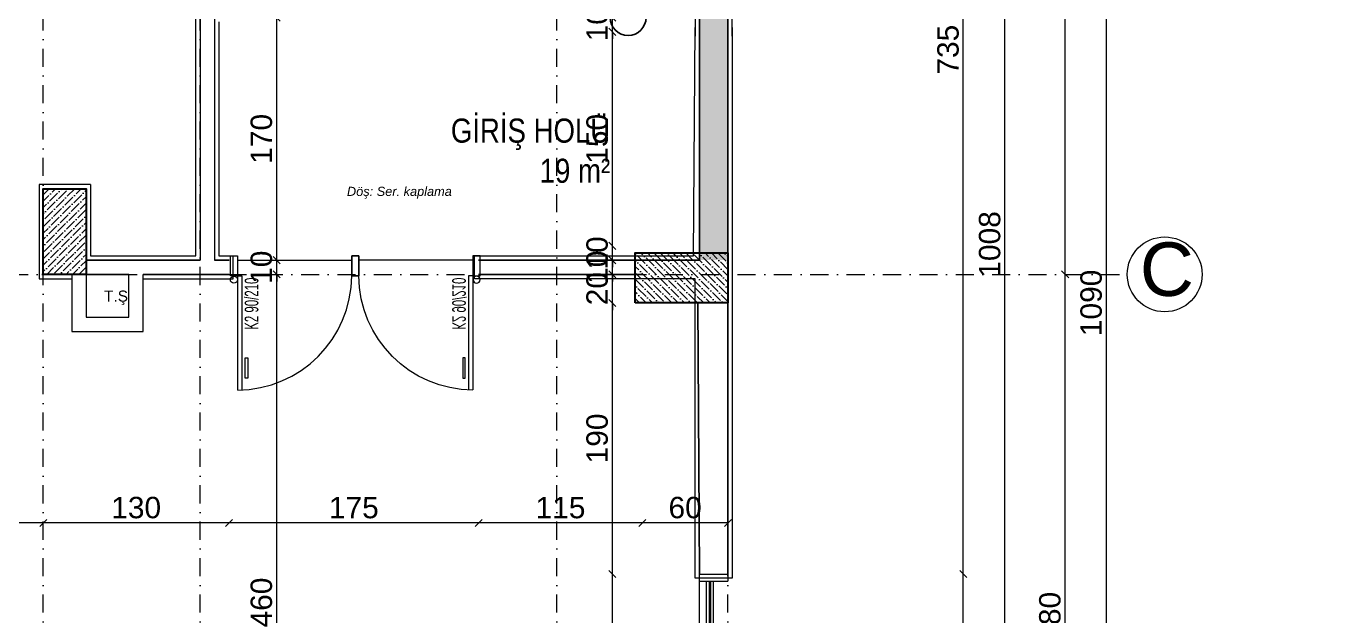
# Model space of a CAD drawing. Header units: millimetres. Extents: x 708 to 46452, y -4963 to 3960.
# Drawn here: x 11489 to 12406, y -3832 to -3418 of the extents above; entities that cross this region are included whole.
import ezdxf

# ---------------------------------------------------------------- set-up
doc = ezdxf.new("R2010")
doc.units = ezdxf.units.MM
for name, pattern in [('ACAD_ISO07W100', [3, 0, -3]), ('ACAD_ISO10W100', [18, 12, -3, 0, -3]), ('DASHDOT', [25.4, 12.7, -6.35, 0, -6.35]), ('DUZ', [0])]:
    doc.linetypes.add(name, pattern=pattern)
for name, color, linetype, lineweight in [('00_DUVAR', 22, 'Continuous', 30), ('00_IC_OLCU', 139, 'Continuous', 20), ('00_KAPI', 53, 'Continuous', 13), ('00_KOLON', 2, 'Continuous', 35), ('00_PENCERE', 103, 'Continuous', 13), ('20', 1, 'Continuous', 0), ('AKS', 153, 'ACAD_ISO10W100', 20), ('aks ve noktalılar', 129, 'DASHDOT', 13), ('merdiven', 255, 'Continuous', 30), ('yYAZI', 221, 'Continuous', 30), ('ölçü yatay', 150, 'DUZ', 18)]:
    doc.layers.add(name, color=color, linetype=linetype, lineweight=lineweight)
for name, color, linetype in [('00_YAZI', 214, 'Continuous'), ('DUVARTARAMA', 7, 'Continuous'), ('F-arka_plan', 7, 'Continuous'), ('PENCERE', 3, 'Continuous'), ('SIVA', 135, 'Continuous')]:
    doc.layers.add(name, color=color, linetype=linetype)
doc.styles.add('ARIAL2', font='arial.ttf', dxfattribs={"width": 0.8})
doc.styles.add('arial_1_18', font='arial.ttf', dxfattribs={"height": 0.2})
doc.styles.add('ARİAL NARROW', font='ARIALN.TTF', dxfattribs={"width": 0.8})
doc.styles.add('mimari altlik$0$194_PTB_WET_B1$0$Standard', font='arial.ttf')
doc.styles.get("Standard").update_dxf_attribs({"font": 'arial.ttf'})
doc.dimstyles.new('ALP_OLCU', dxfattribs={"dimscale": 0, "dimtxt": 15, "dimasz": 5, "dimexe": 0.18, "dimexo": 0.06, "dimgap": 3, "dimtad": 1, "dimdec": 0, "dimrnd": 0.1, "dimzin": 9, "dimdsep": 46, "dimtxsty": 'Standard', "dimblk": 'OBLIQUE', "dimcen": 0, "dimse1": 1, "dimse2": 1, "dimclrd": 256, "dimclre": 256, "dimclrt": 53, "dimadec": 0, "dimazin": 0, "dimtfac": 1, "dimtdec": 0, "dimtix": 1, "dimtmove": 1, "dimatfit": 3, "dimldrblk": 'ARCHTICK', "dimfxl": 0.18, "dimtolj": 1, "dimlwd": -1, "dimarcsym": 0})

# ---------------------------------------------------------------- blocks, each defined once
blk = doc.blocks.new('dfhaergtyjökl')
at = {"layer": '00_KAPI'}
for p, q in [((-11892.84, 6349.56, 0), (-11878.84, 6349.56, 0)), ((-11892.84, 6344.56, 0), (-11892.84, 6349.56, 0)), ((-11878.84, 6349.56, 0), (-11878.84, 6344.56, 0)), ((-11892.84, 6344.56, 0), (-11972.84, 6344.56, 0)), ((-11892.84, 6341.56, 0), (-11972.78, 6341.56, 0)), ((-11878.84, 6344.56, 0), (-11892.84, 6344.56, 0)), ((-11892.84, 6344.56, 0), (-11892.84, 6341.56, 0)), ((-11881.84, 6344.56, 0), (-11881.84, 6264.56, 0)), ((-11964.58, 6339.16, 0), (-11950.23, 6339.16, 0)), ((-11964.58, 6337.38, 0), (-11964.58, 6339.16, 0)), ((-11950.23, 6337.38, 0), (-11964.58, 6337.38, 0)), ((-11950.23, 6339.16, 0), (-11950.23, 6337.38, 0)), ((-11878.84, 6264.56, 0), (-11892.84, 6264.56, 0)), ((-11892.84, 6264.56, 0), (-11892.84, 6259.56, 0)), ((-11892.84, 6259.56, 0), (-11878.84, 6259.56, 0)), ((-11878.84, 6259.56, 0), (-11878.84, 6264.56, 0))]:
    blk.add_line(p, q, dxfattribs=at)
blk.add_circle((-11895.53, 6347.14), 2.48, dxfattribs=at)
blk.add_arc((-11892.54, 6344.93, 0), 80.37, 180.26157, 269.79129, dxfattribs=at)
at = {"layer": '00_KAPI', "width": 0.6}
blk.add_text('K2 90/210', height=9.562, dxfattribs=at).set_placement((-11930.64, 6330))
blk = doc.blocks.new('YHTYHYT')
at = {"layer": '00_PENCERE', "lineweight": 15}
for p, q in [((6940.02, -2497.96), (6940.02, -2502.96)), ((6960.02, -2497.96), (6940.02, -2497.96)), ((6960.02, -2502.96), (6940.02, -2502.96)), ((6950.02, -2585.46), (6950.02, -2502.96)), ((6952.02, -2585.46), (6952.02, -2502.96)), ((6953.02, -2585.46), (6953.02, -2502.96)), ((6955.02, -2585.46), (6955.02, -2502.96)), ((6960.02, -2585.46), (6960.02, -2497.96)), ((6940.02, -2672.96), (6940.02, -2585.46)), ((6940.02, -2585.46), (6960.02, -2585.46)), ((6960.02, -2585.46), (6960.02, -2590.46)), ((6940.02, -2590.46), (6960.02, -2590.46)), ((6950.02, -2672.96), (6950.02, -2590.46)), ((6952.02, -2672.96), (6952.02, -2590.46)), ((6953.02, -2672.96), (6953.02, -2590.46)), ((6955.02, -2672.96), (6955.02, -2590.46)), ((6960.02, -2672.96), (6940.02, -2672.96)), ((6940.02, -2672.96), (6940.02, -2677.96)), ((6940.02, -2677.96), (6960.02, -2677.96)), ((6960.02, -2677.96), (6960.02, -2672.96))]:
    blk.add_line(p, q, dxfattribs=at)
at = {"layer": '00_PENCERE', "insert": (6936.04, -2612.8), "char_height": 8.594, "width": 97.8459, "attachment_point": 7, "rotation": 90, "style": 'ARIAL2'}
blk.add_mtext('P1 180/160', dxfattribs=at)
blk = doc.blocks.new('TRHHT')
for points in [[(5310.02, -1796.23), (5325.88, -1796.23), (5325.88, -1784.38), (5310.02, -1784.38)], [(5397.49, -1796.23), (5413.35, -1796.23), (5413.35, -1784.38), (5397.49, -1784.38)], [(5427.49, -1796.23), (5443.35, -1796.23), (5443.35, -1784.38), (5427.49, -1784.38)], [(5457.49, -1796.23), (5473.35, -1796.23), (5473.35, -1784.38), (5457.49, -1784.38)], [(5487.49, -1796.23), (5503.35, -1796.23), (5503.35, -1784.38), (5487.49, -1784.38)], [(5517.49, -1796.23), (5533.35, -1796.23), (5533.35, -1784.38), (5517.49, -1784.38)], [(5547.49, -1796.23), (5563.35, -1796.23), (5563.35, -1784.38), (5547.49, -1784.38)], [(5577.49, -1796.23), (5593.35, -1796.23), (5593.35, -1784.38), (5577.49, -1784.38)], [(5607.49, -1796.23), (5623.35, -1796.23), (5623.35, -1784.38), (5607.49, -1784.38)], [(5635.49, -1796.23), (5651.35, -1796.23), (5651.35, -1784.38), (5635.49, -1784.38)], [(5729.24, -1814.72), (5745.1, -1814.72), (5745.1, -1802.88), (5729.24, -1802.88)], [(5297.76, -1895.35), (5313.62, -1895.35), (5313.62, -1883.51), (5297.76, -1883.51)], [(5297.76, -1925.35), (5313.62, -1925.35), (5313.62, -1913.51), (5297.76, -1913.51)], [(5297.76, -1955.35), (5313.62, -1955.35), (5313.62, -1943.51), (5297.76, -1943.51)], [(5297.76, -1985.35), (5313.62, -1985.35), (5313.62, -1973.51), (5297.76, -1973.51)], [(5297.76, -2015.35), (5313.62, -2015.35), (5313.62, -2003.51), (5297.76, -2003.51)], [(5297.76, -2045.35), (5313.62, -2045.35), (5313.62, -2033.51), (5297.76, -2033.51)], [(5297.76, -2075.35), (5313.62, -2075.35), (5313.62, -2063.51), (5297.76, -2063.51)], [(5297.76, -2105.35), (5313.62, -2105.35), (5313.62, -2093.51), (5297.76, -2093.51)]]:
    blk.add_lwpolyline(points, close=True)
at = {"layer": 'merdiven'}
for p, q in [((5697.17, -1831.28), (5345.49, -1831.28)), ((5345.49, -1831.28), (5345.49, -2107.96)), ((5295.49, -1897.96), (5395.49, -1897.96)), ((5295.49, -1927.96), (5395.49, -1927.96)), ((5295.49, -1957.96), (5395.49, -1957.96)), ((5295.49, -1987.96), (5395.49, -1987.96)), ((5295.49, -2017.96), (5395.49, -2017.96)), ((5295.49, -2047.96), (5395.49, -2047.96)), ((5295.49, -2077.96), (5395.49, -2077.96)), ((5295.49, -2107.96), (5395.49, -2107.96))]:
    blk.add_line(p, q, dxfattribs=at)
at = {"layer": 'merdiven', "linetype": 'ACAD_ISO07W100'}
for p, q in [((5295.49, -1895.96), (5395.49, -1895.96)), ((5295.49, -1925.96), (5395.49, -1925.96)), ((5295.49, -1955.96), (5395.49, -1955.96)), ((5295.49, -1985.96), (5395.49, -1985.96)), ((5295.49, -2015.96), (5395.49, -2015.96)), ((5295.49, -2045.96), (5395.49, -2045.96)), ((5295.49, -2075.96), (5395.49, -2075.96)), ((5295.49, -2105.96), (5395.49, -2105.96))]:
    blk.add_line(p, q, dxfattribs=at)
at = {"layer": 'merdiven'}
for points in [[(5395.49, -1882.96), (5295.49, -1782.96)], [(5395.49, -1882.96), (5395.49, -1782.96)], [(5425.49, -1882.96), (5425.49, -1782.96)], [(5455.49, -1882.96), (5455.49, -1782.96)], [(5485.49, -1882.96), (5485.49, -1782.96)], [(5515.49, -1882.96), (5515.49, -1782.96)], [(5545.49, -1882.96), (5545.49, -1782.96)], [(5575.49, -1882.96), (5575.49, -1782.96)], [(5605.49, -1882.96), (5605.49, -1782.96)], [(5633.49, -1882.96), (5633.49, -1782.96)], [(5645.49, -1882.96), (5745.49, -1782.96)], [(5697.17, -1831.28), (5633.49, -1807.12)], [(5697.17, -1831.28), (5633.49, -1857.12)]]:
    blk.add_lwpolyline(points, dxfattribs=at)
at = {"layer": 'merdiven', "linetype": 'ACAD_ISO07W100'}
for points in [[(5396.9, -1881.54), (5296.9, -1781.54)], [(5397.49, -1882.96), (5397.49, -1782.96)], [(5427.49, -1882.96), (5427.49, -1782.96)], [(5457.49, -1882.96), (5457.49, -1782.96)], [(5487.49, -1882.96), (5487.49, -1782.96)], [(5517.49, -1882.96), (5517.49, -1782.96)], [(5547.49, -1882.96), (5547.49, -1782.96)], [(5577.49, -1882.96), (5577.49, -1782.96)], [(5607.49, -1882.96), (5607.49, -1782.96)], [(5635.49, -1882.96), (5635.49, -1782.96)], [(5646.9, -1884.37), (5746.9, -1784.37)]]:
    blk.add_lwpolyline(points, dxfattribs=at)
at = {"layer": 'merdiven'}
blk.add_circle((5345.49, -2107.96), 12.59, dxfattribs=at)
at = {"layer": 'merdiven', "color": 7, "lineweight": 35, "attachment_point": 7, "style": 'mimari altlik$0$194_PTB_WET_B1$0$Standard'}
for s, insert, char_height in [('9', (5315.62, -1795.53), 10.25), ('10', (5398.87, -1795.53), 10.253), ('\\pt184.55744;11', (5430.48, -1795.53), 10.2532), ('\\pt184.55744;12', (5458.81, -1795.53), 10.2532), ('13', (5488.91, -1795.53), 10.253), ('14', (5518.21, -1795.53), 10.253), ('15', (5548.61, -1795.53), 10.253), ('16', (5578.85, -1795.53), 10.253), ('17', (5608.55, -1795.53), 10.253), ('18', (5636.94, -1795.53), 10.253), ('\\pt184.55744;19', (5731.09, -1814.03), 10.2532), ('8', (5303.36, -1894.65), 10.25), ('7', (5303.36, -1924.65), 10.25), ('6', (5303.36, -1954.65), 10.25), ('5', (5303.36, -1984.65), 10.25), ('4', (5303.36, -2014.65), 10.25), ('3', (5303.36, -2044.65), 10.25), ('2', (5303.36, -2074.65), 10.25), ('1', (5303.36, -2104.65), 10.25)]:
    blk.add_mtext_dynamic_manual_height_columns(s, width=190.3601, gutter_width=51.27, heights=[0], dxfattribs=dict(at, insert=insert, char_height=char_height))
blk = doc.blocks.new('KOLON')
at = {"layer": 'DUVARTARAMA'}
h = blk.add_hatch(dxfattribs=at)
h.set_pattern_fill('ANSI36', color=8)
h.paths.add_polyline_path([(549.39, 3102.43), (579.39, 3102.43), (579.39, 3042.43), (549.39, 3042.43)])
at = {"layer": '00_KOLON'}
blk.add_lwpolyline([(549.39, 3102.43), (579.39, 3102.43), (579.39, 3042.43), (549.39, 3042.43), (549.39, 3102.43)], dxfattribs=at)
blk = doc.blocks.new('FWWEF')
at = {"layer": 'DUVARTARAMA'}
h = blk.add_hatch(dxfattribs=at)
h.set_pattern_fill('ANSI36', color=8, angle=90)
h.set_pattern_definition([(135, (15023.361, -4161.7643), (-6.173926, 1.683798), [7.9375, -1.5875, 0, -1.5875])])
h.paths.add_polyline_path([(11915.93, -3612.37), (11915.93, -3577.37), (11980.93, -3577.37), (11980.93, -3612.37)])
at = {"layer": '00_KOLON'}
blk.add_lwpolyline([(11915.93, -3612.37), (11915.93, -3577.37), (11980.93, -3577.37), (11980.93, -3612.37), (11915.93, -3612.37)], dxfattribs=at)
at = {"layer": 'AKS', "color": 30, "linetype": 'Continuous', "lineweight": 5}
blk.add_circle((12287.18, -3592.37), 26.25, dxfattribs=at)
at = {"layer": 'aks ve noktalılar'}
for points in [[(11500.93, -4492.37), (11500.93, -2743.88)], [(11610.93, -4492.37), (11610.93, -2743.88)], [(11860.93, -4492.37), (11860.93, -2743.88)], [(11980.93, -4492.37), (11980.93, -2743.88)], [(10585.15, -3592.37), (12260.93, -3592.37)]]:
    blk.add_lwpolyline(points, dxfattribs=at)
at = {"layer": '00_KOLON', "rotation": 180}
blk.add_blockref('KOLON', (12080.32, -489.94), dxfattribs=at)
at = {"layer": 'AKS', "color": 30, "linetype": 'Continuous', "lineweight": 5, "style": 'arial_1_18'}
blk.add_text('C', height=37.5, dxfattribs=at).set_placement((12269.74, -3607.47))
blk = doc.blocks.new('_Oblique')
at = {"color": 0, "linetype": 'ByBlock', "lineweight": -2}
blk.add_line((-0.5, -0.5), (0.5, 0.5), dxfattribs=at)
blk = doc.blocks.new('*D249')
at = {"layer": '00_IC_OLCU', "transparency": 16777216}
blk.add_line((12246.29, -4157.37), (12246.29, -3067.37), dxfattribs=at)
at = {"layer": 'Defpoints', "color": 0, "transparency": 16777216}
for p in [(11980.93, -3067.37), (12246.29, -3067.37), (11410.93, -4157.37)]:
    blk.add_point(p, dxfattribs=at)
at = {"layer": '00_IC_OLCU', "transparency": 16777216, "xscale": 5, "yscale": 5, "zscale": 5}
for p, rotation in [((12246.29, -3067.37), 90), ((12246.29, -4157.37), 270)]:
    blk.add_blockref('_Oblique', p, dxfattribs=dict(at, rotation=rotation))
at = {"layer": '00_IC_OLCU', "color": 53, "transparency": 16777216, "insert": (12235.63, -3612.37), "char_height": 15, "attachment_point": 5, "rotation": 90}
blk.add_mtext('\\A1;1090', dxfattribs=at)
blk = doc.blocks.new('_ArchTick')
at = {"color": 0, "linetype": 'ByBlock', "const_width": 0.15}
blk.add_lwpolyline([(-0.5, -0.5), (0.5, 0.5)], dxfattribs=at)
blk = doc.blocks.new('*D309')
at = {"layer": '00_IC_OLCU', "transparency": 16777216}
blk.add_line((12217.37, -4072.37), (12217.37, -3592.37), dxfattribs=at)
at = {"layer": 'Defpoints', "color": 0, "transparency": 16777216}
for p in [(12217.37, -3592.37), (12217.37, -3592.37), (12406.42, -4072.37)]:
    blk.add_point(p, dxfattribs=at)
at = {"layer": '00_IC_OLCU', "transparency": 16777216, "xscale": 5, "yscale": 5, "zscale": 5}
for p, rotation in [((12217.37, -3592.37), 90), ((12217.37, -4072.37), 270)]:
    blk.add_blockref('_Oblique', p, dxfattribs=dict(at, rotation=rotation))
at = {"layer": '00_IC_OLCU', "color": 53, "transparency": 16777216, "insert": (12206.71, -3832.37), "char_height": 15, "attachment_point": 5, "rotation": 90}
blk.add_mtext('\\A1;480', dxfattribs=at)
blk = doc.blocks.new('*D310')
at = {"layer": '00_IC_OLCU', "transparency": 16777216}
blk.add_line((12217.37, -3592.37), (12217.37, -3187.37), dxfattribs=at)
at = {"layer": 'Defpoints', "color": 0, "transparency": 16777216}
for p in [(12217.37, -3187.37), (12217.37, -3187.37), (12217.37, -3592.37)]:
    blk.add_point(p, dxfattribs=at)
at = {"layer": '00_IC_OLCU', "transparency": 16777216, "xscale": 5, "yscale": 5, "zscale": 5}
for p, rotation in [((12217.37, -3187.37), 90), ((12217.37, -3592.37), 270)]:
    blk.add_blockref('_Oblique', p, dxfattribs=dict(at, rotation=rotation))
at = {"layer": '00_IC_OLCU', "color": 53, "transparency": 16777216, "insert": (12206.71, -3389.87), "char_height": 15, "attachment_point": 5, "rotation": 90}
blk.add_mtext('\\A1;405', dxfattribs=at)
blk = doc.blocks.new('*D313')
at = {"layer": '00_IC_OLCU', "transparency": 16777216}
blk.add_line((12175.14, -4075.37), (12175.14, -3067.37), dxfattribs=at)
at = {"layer": 'Defpoints', "color": 0, "transparency": 16777216}
for p in [(11980.93, -3067.37), (12175.14, -3067.37), (11410.93, -4075.37)]:
    blk.add_point(p, dxfattribs=at)
at = {"layer": '00_IC_OLCU', "transparency": 16777216, "xscale": 5, "yscale": 5, "zscale": 5}
for p, rotation in [((12175.14, -3067.37), 90), ((12175.14, -4075.37), 270)]:
    blk.add_blockref('_Oblique', p, dxfattribs=dict(at, rotation=rotation))
at = {"layer": '00_IC_OLCU', "color": 53, "transparency": 16777216, "insert": (12164.48, -3571.37), "char_height": 15, "attachment_point": 5, "rotation": 90}
blk.add_mtext('\\A1;1008', dxfattribs=at)
blk = doc.blocks.new('*D315')
at = {"layer": '00_IC_OLCU', "transparency": 16777216}
blk.add_line((12145.96, -3982.37), (12145.96, -3802.37), dxfattribs=at)
at = {"layer": 'Defpoints', "color": 0, "transparency": 16777216}
for p in [(11970.93, -3802.37), (12145.96, -3802.37), (11980.93, -3982.37)]:
    blk.add_point(p, dxfattribs=at)
at = {"layer": '00_IC_OLCU', "transparency": 16777216, "xscale": 5, "yscale": 5, "zscale": 5}
for p, rotation in [((12145.96, -3802.37), 90), ((12145.96, -3982.37), 270)]:
    blk.add_blockref('_Oblique', p, dxfattribs=dict(at, rotation=rotation))
at = {"layer": '00_IC_OLCU', "color": 53, "transparency": 16777216, "insert": (12135.3, -3892.37), "char_height": 15, "attachment_point": 5, "rotation": 90}
blk.add_mtext('\\A1;180', dxfattribs=at)
blk = doc.blocks.new('*D316')
at = {"layer": '00_IC_OLCU', "transparency": 16777216}
blk.add_line((12145.96, -3802.37), (12145.96, -3067.37), dxfattribs=at)
at = {"layer": 'Defpoints', "color": 0, "transparency": 16777216}
for p in [(11970.93, -3067.37), (12145.96, -3067.37), (11970.93, -3802.37)]:
    blk.add_point(p, dxfattribs=at)
at = {"layer": '00_IC_OLCU', "transparency": 16777216, "xscale": 5, "yscale": 5, "zscale": 5}
for p, rotation in [((12145.96, -3067.37), 90), ((12145.96, -3802.37), 270)]:
    blk.add_blockref('_Oblique', p, dxfattribs=dict(at, rotation=rotation))
at = {"layer": '00_IC_OLCU', "color": 53, "transparency": 16777216, "insert": (12135.3, -3434.87), "char_height": 15, "attachment_point": 5, "rotation": 90}
blk.add_mtext('\\A1;735', dxfattribs=at)
blk = doc.blocks.new('*D324')
at = {"layer": '00_IC_OLCU', "transparency": 16777216}
blk.add_line((11664.56, -4052.37), (11664.56, -3592.37), dxfattribs=at)
at = {"layer": 'Defpoints', "color": 0, "transparency": 16777216}
for p in [(11631.14, -3592.37), (11664.56, -3592.37), (11610.93, -4052.37)]:
    blk.add_point(p, dxfattribs=at)
at = {"layer": '00_IC_OLCU', "transparency": 16777216, "xscale": 5, "yscale": 5, "zscale": 5}
for p, rotation in [((11664.56, -3592.37), 90), ((11664.56, -4052.37), 270)]:
    blk.add_blockref('_Oblique', p, dxfattribs=dict(at, rotation=rotation))
at = {"layer": '00_IC_OLCU', "color": 53, "transparency": 16777216, "insert": (11653.9, -3822.37), "char_height": 15, "attachment_point": 5, "rotation": 90}
blk.add_mtext('\\A1;460', dxfattribs=at)
blk = doc.blocks.new('*D325')
at = {"layer": '00_IC_OLCU', "transparency": 16777216}
for p, q in [((11664.56, -3582.37), (11664.56, -3577.37)), ((11664.56, -3592.37), (11664.56, -3582.37)), ((11664.56, -3592.37), (11664.56, -3597.37))]:
    blk.add_line(p, q, dxfattribs=at)
at = {"layer": 'Defpoints', "color": 0, "transparency": 16777216}
for p in [(11626.04, -3582.37), (11664.56, -3582.37), (11631.14, -3592.37)]:
    blk.add_point(p, dxfattribs=at)
at = {"layer": '00_IC_OLCU', "transparency": 16777216, "xscale": 5, "yscale": 5, "zscale": 5}
for p, rotation in [((11664.56, -3582.37), 270), ((11664.56, -3592.37), 90)]:
    blk.add_blockref('_Oblique', p, dxfattribs=dict(at, rotation=rotation))
at = {"layer": '00_IC_OLCU', "color": 53, "transparency": 16777216, "insert": (11653.9, -3587.37), "char_height": 15, "attachment_point": 5, "rotation": 90}
blk.add_mtext('\\A1;10', dxfattribs=at)
blk = doc.blocks.new('*D326')
at = {"layer": '00_IC_OLCU', "transparency": 16777216}
blk.add_line((11664.56, -3582.37), (11664.56, -3412.37), dxfattribs=at)
at = {"layer": 'Defpoints', "color": 0, "transparency": 16777216}
for p in [(11635.93, -3412.37), (11664.56, -3412.37), (11626.04, -3582.37)]:
    blk.add_point(p, dxfattribs=at)
at = {"layer": '00_IC_OLCU', "transparency": 16777216, "xscale": 5, "yscale": 5, "zscale": 5}
for p, rotation in [((11664.56, -3412.37), 90), ((11664.56, -3582.37), 270)]:
    blk.add_blockref('_Oblique', p, dxfattribs=dict(at, rotation=rotation))
at = {"layer": '00_IC_OLCU', "color": 53, "transparency": 16777216, "insert": (11653.9, -3497.37), "char_height": 15, "attachment_point": 5, "rotation": 90}
blk.add_mtext('\\A1;170', dxfattribs=at)
blk = doc.blocks.new('*D254')
at = {"layer": '00_IC_OLCU', "transparency": 16777216}
blk.add_line((11899.93, -3982.37), (11899.93, -3802.37), dxfattribs=at)
at = {"layer": 'Defpoints', "color": 0, "transparency": 16777216}
for p in [(11899.93, -3802.37), (11960.93, -3802.37), (11970.93, -3982.37)]:
    blk.add_point(p, dxfattribs=at)
at = {"layer": '00_IC_OLCU', "transparency": 16777216, "xscale": 5, "yscale": 5, "zscale": 5}
for p, rotation in [((11899.93, -3802.37), 90), ((11899.93, -3982.37), 270)]:
    blk.add_blockref('_Oblique', p, dxfattribs=dict(at, rotation=rotation))
at = {"layer": '00_IC_OLCU', "color": 53, "transparency": 16777216, "insert": (11889.27, -3892.37), "char_height": 15, "attachment_point": 5, "rotation": 90}
blk.add_mtext('\\A1;180', dxfattribs=at)
blk = doc.blocks.new('*D255')
at = {"layer": '00_IC_OLCU', "transparency": 16777216}
blk.add_line((11899.93, -3802.37), (11899.93, -3612.37), dxfattribs=at)
at = {"layer": 'Defpoints', "color": 0, "transparency": 16777216}
for p in [(11899.93, -3612.37), (11920.93, -3612.37), (11960.93, -3802.37)]:
    blk.add_point(p, dxfattribs=at)
at = {"layer": '00_IC_OLCU', "transparency": 16777216, "xscale": 5, "yscale": 5, "zscale": 5}
for p, rotation in [((11899.93, -3612.37), 90), ((11899.93, -3802.37), 270)]:
    blk.add_blockref('_Oblique', p, dxfattribs=dict(at, rotation=rotation))
at = {"layer": '00_IC_OLCU', "color": 53, "transparency": 16777216, "insert": (11889.27, -3707.37), "char_height": 15, "attachment_point": 5, "rotation": 90}
blk.add_mtext('\\A1;190', dxfattribs=at)
blk = doc.blocks.new('*D256')
at = {"layer": '00_IC_OLCU', "transparency": 16777216}
for p, q in [((11899.93, -3592.37), (11899.93, -3587.37)), ((11899.93, -3612.37), (11899.93, -3592.37)), ((11899.93, -3612.37), (11899.93, -3617.37))]:
    blk.add_line(p, q, dxfattribs=at)
at = {"layer": 'Defpoints', "color": 0, "transparency": 16777216}
for p in [(11899.93, -3592.37), (11920.93, -3592.37), (11920.93, -3612.37)]:
    blk.add_point(p, dxfattribs=at)
at = {"layer": '00_IC_OLCU', "transparency": 16777216, "xscale": 5, "yscale": 5, "zscale": 5}
for p, rotation in [((11899.93, -3592.37), 270), ((11899.93, -3612.37), 90)]:
    blk.add_blockref('_Oblique', p, dxfattribs=dict(at, rotation=rotation))
at = {"layer": '00_IC_OLCU', "color": 53, "transparency": 16777216, "insert": (11889.27, -3602.37), "char_height": 15, "attachment_point": 5, "rotation": 90}
blk.add_mtext('\\A1;20', dxfattribs=at)
blk = doc.blocks.new('*D257')
at = {"layer": '00_IC_OLCU', "transparency": 16777216}
for p, q in [((11899.93, -3582.37), (11899.93, -3577.37)), ((11899.93, -3592.37), (11899.93, -3582.37)), ((11899.93, -3592.37), (11899.93, -3597.37))]:
    blk.add_line(p, q, dxfattribs=at)
at = {"layer": 'Defpoints', "color": 0, "transparency": 16777216}
for p in [(11899.93, -3582.37), (11920.93, -3582.37), (11920.93, -3592.37)]:
    blk.add_point(p, dxfattribs=at)
at = {"layer": '00_IC_OLCU', "transparency": 16777216, "xscale": 5, "yscale": 5, "zscale": 5}
for p, rotation in [((11899.93, -3582.37), 270), ((11899.93, -3592.37), 90)]:
    blk.add_blockref('_Oblique', p, dxfattribs=dict(at, rotation=rotation))
at = {"layer": '00_IC_OLCU', "color": 53, "transparency": 16777216, "insert": (11889.27, -3587.37), "char_height": 15, "attachment_point": 5, "rotation": 90}
blk.add_mtext('\\A1;10', dxfattribs=at)
blk = doc.blocks.new('*D258')
at = {"layer": '00_IC_OLCU', "transparency": 16777216}
for p, q in [((11899.93, -3572.37), (11899.93, -3567.37)), ((11899.93, -3582.37), (11899.93, -3572.37)), ((11899.93, -3582.37), (11899.93, -3587.37))]:
    blk.add_line(p, q, dxfattribs=at)
at = {"layer": 'Defpoints', "color": 0, "transparency": 16777216}
for p in [(11899.93, -3572.37), (11960.93, -3572.37), (11920.93, -3582.37)]:
    blk.add_point(p, dxfattribs=at)
at = {"layer": '00_IC_OLCU', "transparency": 16777216, "xscale": 5, "yscale": 5, "zscale": 5}
for p, rotation in [((11899.93, -3572.37), 270), ((11899.93, -3582.37), 90)]:
    blk.add_blockref('_Oblique', p, dxfattribs=dict(at, rotation=rotation))
at = {"layer": '00_IC_OLCU', "color": 53, "transparency": 16777216, "insert": (11889.27, -3577.37), "char_height": 15, "attachment_point": 5, "rotation": 90}
blk.add_mtext('\\A1;10', dxfattribs=at)
blk = doc.blocks.new('*D259')
at = {"layer": '00_IC_OLCU', "transparency": 16777216}
blk.add_line((11899.93, -3572.37), (11899.93, -3422.37), dxfattribs=at)
at = {"layer": 'Defpoints', "color": 0, "transparency": 16777216}
for p in [(11899.93, -3422.37), (11960.93, -3422.37), (11960.93, -3572.37)]:
    blk.add_point(p, dxfattribs=at)
at = {"layer": '00_IC_OLCU', "transparency": 16777216, "xscale": 5, "yscale": 5, "zscale": 5}
for p, rotation in [((11899.93, -3422.37), 90), ((11899.93, -3572.37), 270)]:
    blk.add_blockref('_Oblique', p, dxfattribs=dict(at, rotation=rotation))
at = {"layer": '00_IC_OLCU', "color": 53, "transparency": 16777216, "insert": (11889.27, -3497.37), "char_height": 15, "attachment_point": 5, "rotation": 90}
blk.add_mtext('\\A1;150', dxfattribs=at)
blk = doc.blocks.new('*D260')
at = {"layer": '00_IC_OLCU', "transparency": 16777216}
for p, q in [((11899.93, -3412.37), (11899.93, -3407.37)), ((11899.93, -3422.37), (11899.93, -3412.37)), ((11899.93, -3422.37), (11899.93, -3427.37))]:
    blk.add_line(p, q, dxfattribs=at)
at = {"layer": 'Defpoints', "color": 0, "transparency": 16777216}
for p in [(11860.93, -3412.37), (11899.93, -3412.37), (11960.93, -3422.37)]:
    blk.add_point(p, dxfattribs=at)
at = {"layer": '00_IC_OLCU', "transparency": 16777216, "xscale": 5, "yscale": 5, "zscale": 5}
for p, rotation in [((11899.93, -3412.37), 270), ((11899.93, -3422.37), 90)]:
    blk.add_blockref('_Oblique', p, dxfattribs=dict(at, rotation=rotation))
at = {"layer": '00_IC_OLCU', "color": 53, "transparency": 16777216, "insert": (11889.27, -3417.37), "char_height": 15, "attachment_point": 5, "rotation": 90}
blk.add_mtext('\\A1;10', dxfattribs=at)
blk = doc.blocks.new('*D280')
at = {"layer": '00_IC_OLCU', "transparency": 16777216}
blk.add_line((11980.93, -3766.56), (11920.93, -3766.56), dxfattribs=at)
at = {"layer": 'Defpoints', "color": 0, "transparency": 16777216}
for p in [(11920.93, -3612.37), (11980.93, -3612.37), (11920.93, -3766.56)]:
    blk.add_point(p, dxfattribs=at)
at = {"layer": '00_IC_OLCU', "transparency": 16777216, "xscale": 5, "yscale": 5, "zscale": 5, "rotation": 180}
blk.add_blockref('_Oblique', (11920.93, -3766.56), dxfattribs=at)
at = {"layer": '00_IC_OLCU', "transparency": 16777216, "xscale": 5, "yscale": 5, "zscale": 5}
blk.add_blockref('_Oblique', (11980.93, -3766.56), dxfattribs=at)
at = {"layer": '00_IC_OLCU', "color": 53, "transparency": 16777216, "insert": (11950.93, -3755.9), "char_height": 15, "attachment_point": 5}
blk.add_mtext('\\A1;60', dxfattribs=at)
blk = doc.blocks.new('*D281')
at = {"layer": '00_IC_OLCU', "transparency": 16777216}
blk.add_line((11920.93, -3766.56), (11806.16, -3766.56), dxfattribs=at)
at = {"layer": 'Defpoints', "color": 0, "transparency": 16777216}
for p in [(11806.16, -3586.37, 0), (11920.93, -3612.37), (11806.16, -3766.56)]:
    blk.add_point(p, dxfattribs=at)
at = {"layer": '00_IC_OLCU', "transparency": 16777216, "xscale": 5, "yscale": 5, "zscale": 5, "rotation": 180}
blk.add_blockref('_Oblique', (11806.16, -3766.56), dxfattribs=at)
at = {"layer": '00_IC_OLCU', "transparency": 16777216, "xscale": 5, "yscale": 5, "zscale": 5}
blk.add_blockref('_Oblique', (11920.93, -3766.56), dxfattribs=at)
at = {"layer": '00_IC_OLCU', "color": 53, "transparency": 16777216, "insert": (11863.55, -3755.9), "char_height": 15, "attachment_point": 5}
blk.add_mtext('\\A1;115', dxfattribs=at)
blk = doc.blocks.new('*D282')
at = {"layer": '00_IC_OLCU', "transparency": 16777216}
blk.add_line((11806.16, -3766.56), (11631.16, -3766.56), dxfattribs=at)
at = {"layer": 'Defpoints', "color": 0, "transparency": 16777216}
for p in [(11631.16, -3586.37, 0), (11806.16, -3586.37, 0), (11631.16, -3766.56)]:
    blk.add_point(p, dxfattribs=at)
at = {"layer": '00_IC_OLCU', "transparency": 16777216, "xscale": 5, "yscale": 5, "zscale": 5, "rotation": 180}
blk.add_blockref('_Oblique', (11631.16, -3766.56), dxfattribs=at)
at = {"layer": '00_IC_OLCU', "transparency": 16777216, "xscale": 5, "yscale": 5, "zscale": 5}
blk.add_blockref('_Oblique', (11806.16, -3766.56), dxfattribs=at)
at = {"layer": '00_IC_OLCU', "color": 53, "transparency": 16777216, "insert": (11718.66, -3755.9), "char_height": 15, "attachment_point": 5}
blk.add_mtext('\\A1;175', dxfattribs=at)
blk = doc.blocks.new('*D283')
at = {"layer": '00_IC_OLCU', "transparency": 16777216}
blk.add_line((11631.16, -3766.56), (11500.93, -3766.56), dxfattribs=at)
at = {"layer": 'Defpoints', "color": 0, "transparency": 16777216}
for p in [(11631.16, -3586.37, 0), (11500.93, -3592.37), (11500.93, -3766.56)]:
    blk.add_point(p, dxfattribs=at)
at = {"layer": '00_IC_OLCU', "transparency": 16777216, "xscale": 5, "yscale": 5, "zscale": 5, "rotation": 180}
blk.add_blockref('_Oblique', (11500.93, -3766.56), dxfattribs=at)
at = {"layer": '00_IC_OLCU', "transparency": 16777216, "xscale": 5, "yscale": 5, "zscale": 5}
blk.add_blockref('_Oblique', (11631.16, -3766.56), dxfattribs=at)
at = {"layer": '00_IC_OLCU', "color": 53, "transparency": 16777216, "insert": (11566.05, -3755.9), "char_height": 15, "attachment_point": 5}
blk.add_mtext('\\A1;130', dxfattribs=at)
blk = doc.blocks.new('*D284')
at = {"layer": '00_IC_OLCU', "transparency": 16777216}
blk.add_line((11500.93, -3766.56), (11030.93, -3766.56), dxfattribs=at)
at = {"layer": 'Defpoints', "color": 0, "transparency": 16777216}
for p in [(11500.93, -3592.37), (11030.93, -3766.56), (11030.93, -3766.56)]:
    blk.add_point(p, dxfattribs=at)
at = {"layer": '00_IC_OLCU', "transparency": 16777216, "xscale": 5, "yscale": 5, "zscale": 5, "rotation": 180}
blk.add_blockref('_Oblique', (11030.93, -3766.56), dxfattribs=at)
at = {"layer": '00_IC_OLCU', "transparency": 16777216, "xscale": 5, "yscale": 5, "zscale": 5}
blk.add_blockref('_Oblique', (11500.93, -3766.56), dxfattribs=at)
at = {"layer": '00_IC_OLCU', "color": 53, "transparency": 16777216, "insert": (11265.93, -3755.9), "char_height": 15, "attachment_point": 5}
blk.add_mtext('\\A1;470', dxfattribs=at)
blk = doc.blocks.new('RGREG')
at = {"layer": '00_IC_OLCU'}
for base, p1, p2, angle, picture, middle in [((12246.29, -3067.37), (11410.93, -4157.37), (11980.93, -3067.37), 90, '*D249', (12235.63, -3612.37)), ((12175.14, -3067.37), (11410.93, -4075.37), (11980.93, -3067.37), 90, '*D313', (12164.48, -3571.37)), ((12145.96, -3067.37), (11970.93, -3802.37), (11970.93, -3067.37), 90, '*D316', (12135.3, -3434.87)), ((12217.37, -3187.37), (12217.37, -3592.37), (12217.37, -3187.37), 90, '*D310', (12206.71, -3389.87)), ((11664.56, -3412.37), (11626.04, -3582.37), (11635.93, -3412.37), 90, '*D326', (11653.9, -3497.37)), ((11899.93, -3412.37), (11960.93, -3422.37), (11860.93, -3412.37), 90, '*D260', (11889.27, -3417.37)), ((11899.93, -3422.37), (11960.93, -3572.37), (11960.93, -3422.37), 90, '*D259', (11889.27, -3497.37)), ((11899.93, -3572.37), (11920.93, -3582.37), (11960.93, -3572.37), 90, '*D258', (11889.27, -3577.37)), ((11664.56, -3582.37), (11631.14, -3592.37), (11626.04, -3582.37), 90, '*D325', (11653.9, -3587.37)), ((11899.93, -3582.37), (11920.93, -3592.37), (11920.93, -3582.37), 90, '*D257', (11889.27, -3587.37)), ((11500.93, -3766.56), (11631.16, -3586.37, 0), (11500.93, -3592.37), 180, '*D283', (11566.05, -3755.9)), ((11631.16, -3766.56), (11806.16, -3586.37, 0), (11631.16, -3586.37, 0), 180, '*D282', (11718.66, -3755.9)), ((11806.16, -3766.56), (11920.93, -3612.37), (11806.16, -3586.37, 0), 180, '*D281', (11863.55, -3755.9)), ((11899.93, -3592.37), (11920.93, -3612.37), (11920.93, -3592.37), 90, '*D256', (11889.27, -3602.37)), ((11030.93, -3766.56), (11500.93, -3592.37), (11030.93, -3766.56), 180, '*D284', (11265.93, -3755.9)), ((11664.56, -3592.37), (11610.93, -4052.37), (11631.14, -3592.37), 90, '*D324', (11653.9, -3822.37)), ((12217.37, -3592.37), (12406.42, -4072.37), (12217.37, -3592.37), 90, '*D309', (12206.71, -3832.37)), ((11899.93, -3612.37), (11960.93, -3802.37), (11920.93, -3612.37), 90, '*D255', (11889.27, -3707.37)), ((11920.93, -3766.56), (11980.93, -3612.37), (11920.93, -3612.37), 180, '*D280', (11950.93, -3755.9)), ((11899.93, -3802.37), (11970.93, -3982.37), (11960.93, -3802.37), 90, '*D254', (11889.27, -3892.37)), ((12145.96, -3802.37), (11980.93, -3982.37), (11970.93, -3802.37), 90, '*D315', (12135.3, -3892.37))]:
    dim = blk.add_linear_dim(base=base, p1=p1, p2=p2, angle=angle, dimstyle='ALP_OLCU', override={"dimscale": 1}, dxfattribs=at)
    dim.commit()
    dim.dimension.update_dxf_attribs({"geometry": picture, "text_midpoint": middle})

msp = doc.modelspace()

# ---------------------------------------------------------------- hatches: boundary and pattern name
at = {"layer": 'F-arka_plan', "true_color": 0x636466}
h = msp.add_hatch(dxfattribs=at)
h.set_pattern_fill('ANSI36', color=251)
h.paths.add_polyline_path([(11608.965, -3067.372), (11510.93, -3067.372), (11510.93, -3087.372), (11585.93, -3087.372), (11608.965, -3087.372)])
h.paths.add_polyline_path([(11860.93, -3067.372), (11670.93, -3067.372), (11610.93, -3067.372), (11610.93, -3088.801), (11620.93, -3088.801), (11620.93, -3087.372), (11860.93, -3087.372)])
h.paths.add_polyline_path([(11950.93, -3067.372), (11860.93, -3067.372), (11860.93, -3087.372), (11950.93, -3087.372)])
h.paths.add_polyline_path([(11980.93, -3187.372), (11960.93, -3187.372), (11960.93, -3325.158), (11980.93, -3325.158)])
h.paths.add_polyline_path([(11980.93, -3127.372), (11960.93, -3127.372), (11960.93, -3187.372), (11980.93, -3187.372)])
h.paths.add_polyline_path([(11980.93, -3325.158), (11960.93, -3325.158), (11960.93, -3422.372), (11960.93, -3582.372), (11980.93, -3582.372)])

# ---------------------------------------------------------------- linework, layer by layer
at = {"layer": '00_DUVAR'}
for p, q in [((11980.93, -3612.372), (11980.93, -3422.372)), ((11560.93, -3592.372), (11499.908, -3592.372)), ((11631.143, -3592.372), (11570.93, -3592.372)), ((11920.93, -3592.372), (11806.143, -3592.372)), ((11960.93, -3802.372), (11959.788, -3612.372)), ((11980.93, -3802.372), (11980.93, -3612.372))]:
    msp.add_line(p, q, dxfattribs=at)
for points in [[(11960.93, -3422.372), (11960.93, -3322.372)], [(11980.93, -3422.372), (11980.93, -3322.372)], [(11884.908, -3582.372), (11960.93, -3582.372), (11960.93, -3422.372)], [(11980.93, -3612.372), (11980.93, -3422.372)], [(11530.93, -3532.372), (11530.93, -3582.372)], [(11530.93, -3582.372), (11610.93, -3582.372)], [(11620.93, -3582.372), (11631.143, -3582.372)], [(11806.143, -3582.372), (11959.908, -3582.372)], [(11980.93, -3802.372), (11980.93, -3612.372)]]:
    msp.add_lwpolyline(points, dxfattribs=at)
at = {"layer": '20'}
for points in [[(11610.93, -3412.372), (11610.93, -3582.372)], [(11620.93, -3412.372), (11620.93, -3582.372)]]:
    msp.add_lwpolyline(points, dxfattribs=at)
at = {"layer": 'SIVA'}
for p, q in [((11957.93, -3319.372), (11957.93, -3425.372)), ((11983.93, -3425.372), (11983.93, -3319.372)), ((11607.93, -3579.372), (11607.93, -3325.158)), ((11623.93, -3415.372), (11623.93, -3579.372)), ((11956.908, -3579.372), (11957.93, -3419.372)), ((11983.93, -3419.372), (11983.93, -3805.372)), ((11533.93, -3529.372), (11497.93, -3529.372)), ((11497.93, -3529.372), (11497.931, -3595.372)), ((11623.93, -3579.372), (11634.143, -3579.372)), ((11634.143, -3595.372), (11634.143, -3579.372)), ((11803.143, -3595.372), (11803.143, -3579.372)), ((11803.143, -3579.372), (11956.908, -3579.372)), ((11497.931, -3595.372), (11520.93, -3595.372)), ((11570.93, -3595.372), (11634.143, -3595.372)), ((11916.908, -3595.372), (11803.143, -3595.372)), ((11917.93, -3595.372), (11916.908, -3595.372)), ((11957.93, -3595.372), (11917.93, -3595.372)), ((11957.93, -3805.372), (11957.93, -3595.372)), ((11983.93, -3805.372), (11957.93, -3805.372))]:
    msp.add_line(p, q, dxfattribs=at)
msp.add_lwpolyline([(11533.93, -3529.372), (11533.93, -3579.372), (11607.93, -3579.372)], dxfattribs=at)
at = {"layer": 'ölçü yatay'}
for points in [[(11520.93, -3592.372), (11520.93, -3632.372), (11570.93, -3632.372), (11570.93, -3592.372)], [(11530.93, -3592.372), (11530.93, -3622.372), (11560.93, -3622.372), (11560.93, -3592.372), (11530.93, -3592.372)]]:
    msp.add_lwpolyline(points, dxfattribs=at)

# ---------------------------------------------------------------- block references
at = {"layer": '00_KAPI', "rotation": 90.00000000000001}
msp.add_blockref('dfhaergtyjökl', (17981.726, 8299.464, 0), dxfattribs=at)
at = {"layer": '00_KAPI', "xscale": -1, "rotation": 270}
msp.add_blockref('dfhaergtyjökl', (5457.602, 8299.464, 0), dxfattribs=at)
at = {"layer": 'AKS'}
msp.add_blockref('FWWEF', (0, 0), dxfattribs=at)
at = {"layer": 'PENCERE', "xscale": -1}
for name, p in [('TRHHT', (17256.418, -1304.416)), ('YHTYHYT', (18920.948, -1304.416))]:
    msp.add_blockref(name, p, dxfattribs=at)
at = {"layer": 'ölçü yatay'}
msp.add_blockref('RGREG', (0, 0), dxfattribs=at)

# ---------------------------------------------------------------- texts
at = {"layer": '00_YAZI', "insert": (11898.378, -3528.402), "char_height": 16.875, "width": 303.06029, "attachment_point": 9, "style": 'ARİAL NARROW'}
msp.add_mtext('{\\W1;GİRİŞ HOLÜ\\P19 m²}', dxfattribs=at)
at = {"layer": '00_YAZI', "insert": (11560.352, -3603.694), "char_height": 7.7583, "attachment_point": 3}
msp.add_mtext_dynamic_manual_height_columns(' T.Ş', width=707.76621, gutter_width=7.758, heights=[0], dxfattribs=at)
at = {"layer": 'yYAZI', "insert": (11787.362, -3530.982), "char_height": 6.4, "width": 95.25986, "attachment_point": 3}
msp.add_mtext('{\\fArial|b0|i1|c162|p34;Döş: Ser. kaplama}', dxfattribs=at)

doc.saveas('drawing.dxf')
